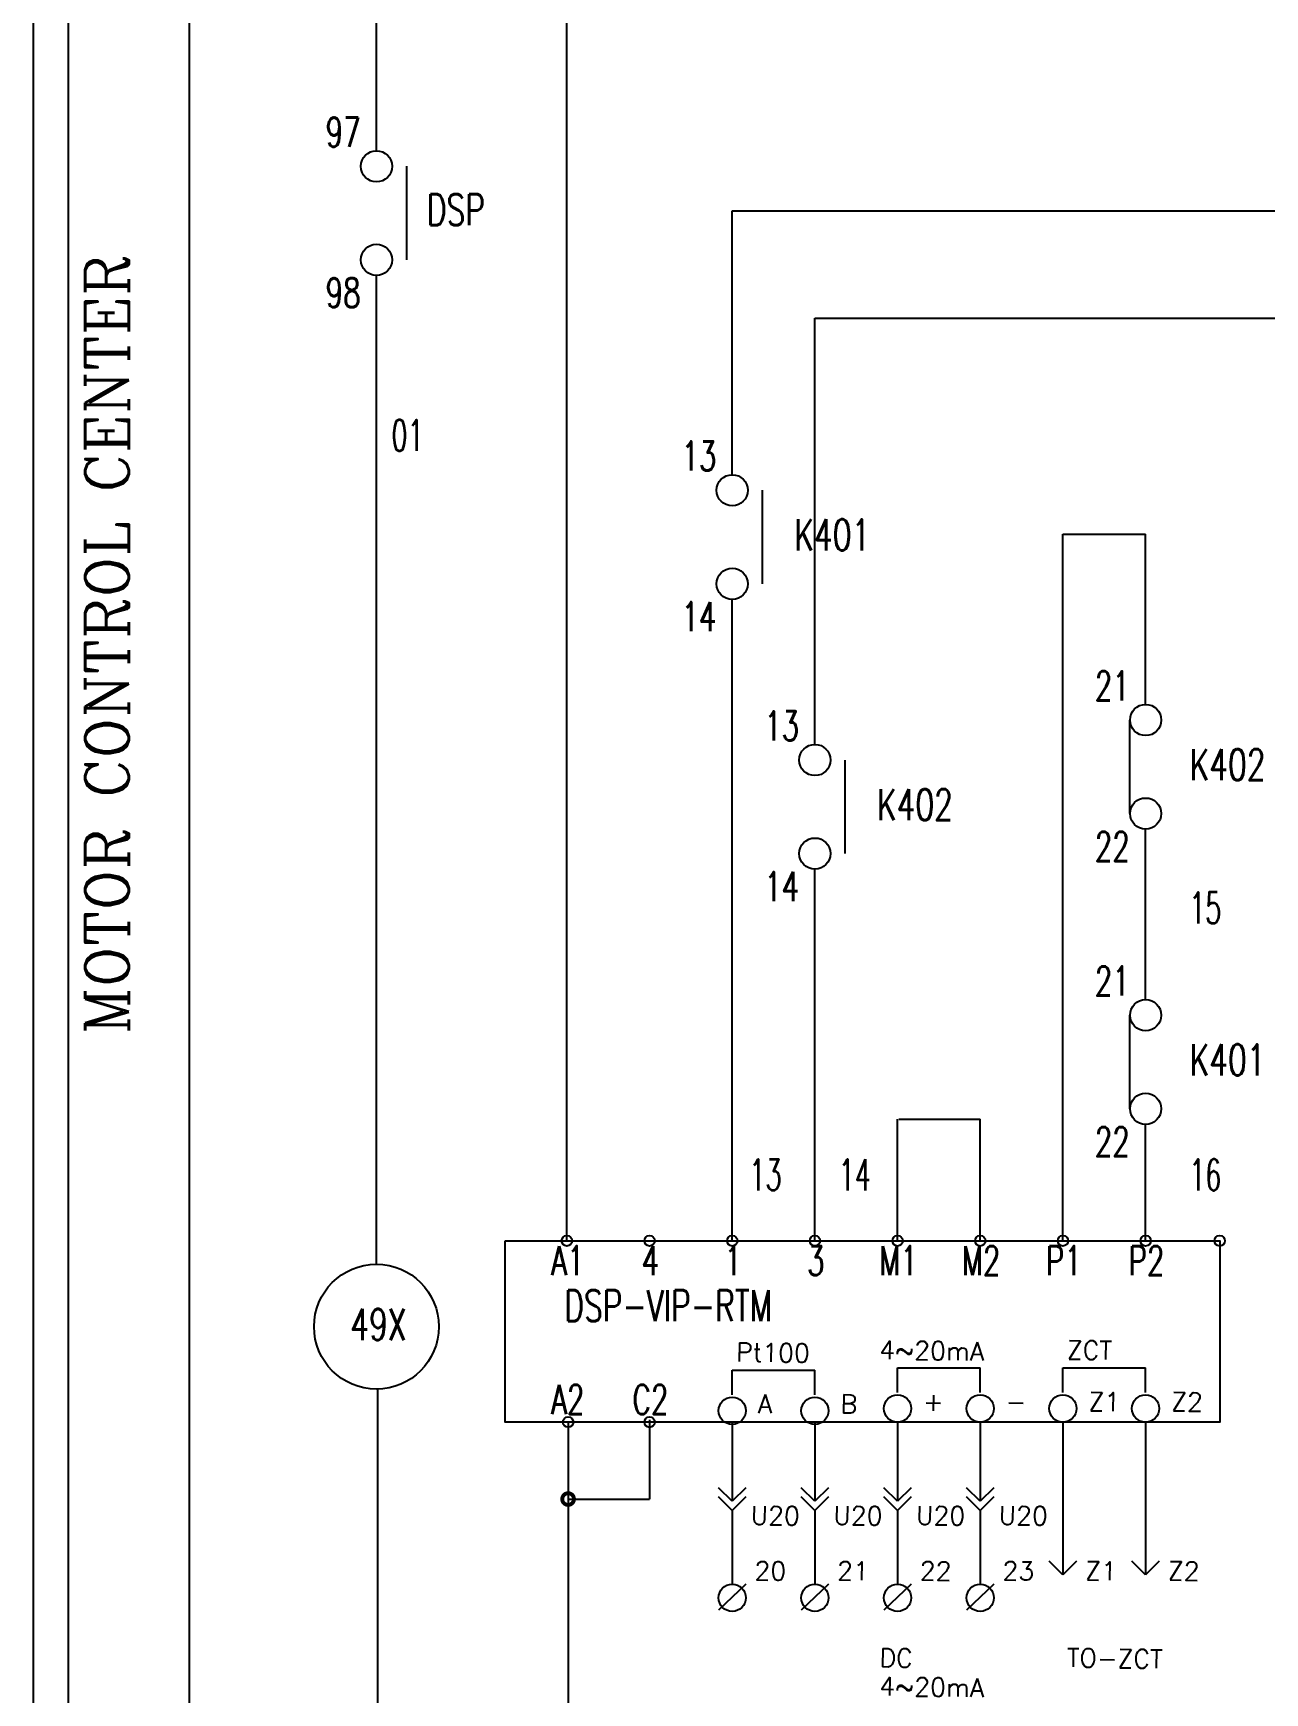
# Model space of a CAD drawing. Header units: millimetres. Extents: x 107 to 2900, y 85 to 3996.
# Drawn here: x 1151.3 to 1320.2, y 295.7 to 523.4 of the extents above; entities that cross this region are included whole.
import ezdxf
from ezdxf.enums import TextEntityAlignment as Align
from ezdxf.lldxf.tags import DXFTag

# ---------------------------------------------------------------- set-up
doc = ezdxf.new("R2010")
doc.units = ezdxf.units.MM
doc.layers.add('1', color=1, linetype='CENTER')
doc.styles.add('COMPLEX', font='COMPLEX.shx')
doc.styles.add('SIMPLEX', font='SIMPLEX')
tags = doc.linetypes.add('CENTER', pattern=[2, 1.25, -0.25, 0.25, -0.25]).pattern_tags.tags
tags[10:11] = [DXFTag(74, 4), DXFTag(75, 0), DXFTag(340, '0'), DXFTag(46, 1.0), DXFTag(50, 0.0), DXFTag(44, 0.0), DXFTag(45, 0.0)]
tags[8:9] = [DXFTag(74, 4), DXFTag(75, 0), DXFTag(340, '0'), DXFTag(46, 1.0), DXFTag(50, 0.0), DXFTag(44, 0.0), DXFTag(45, 0.0)]
tags[6:7] = [DXFTag(74, 4), DXFTag(75, 0), DXFTag(340, '0'), DXFTag(46, 1.0), DXFTag(50, 0.0), DXFTag(44, 0.0), DXFTag(45, 0.0)]
tags[4:5] = [DXFTag(74, 4), DXFTag(75, 0), DXFTag(340, '0'), DXFTag(46, 1.0), DXFTag(50, 0.0), DXFTag(44, 0.0), DXFTag(45, 0.0)]

msp = doc.modelspace()

# ---------------------------------------------------------------- linework, layer by layer
at = {"color": 7, "linetype": 'CENTER'}
for p, q in [((1151.298, 573.9), (1151.298, 257.013)), ((1172.698, 573.9), (1172.698, 257.013))]:
    msp.add_line(p, q, dxfattribs=at)
at = {"color": 0, "linetype": 'Continuous'}
for p, q in [((1198.383, 507.309), (1198.383, 552.944)), ((1247.19, 499.08), (1597.15, 499.08)), ((1198.383, 380.038), (1198.383, 490.189)), ((1258.53, 484.352), (1619.15, 484.352))]:
    msp.add_line(p, q, dxfattribs=at)
at = {"linetype": 'Continuous'}
for p, q in [((1224.508, 357.732), (1224.508, 552.944)), ((1156.119, 279.679), (1156.119, 535.634)), ((1247.19, 462.856), (1247.19, 499.08)), ((1258.53, 425.843), (1258.53, 484.352)), ((1292.552, 357.732), (1292.552, 454.717)), ((1292.552, 454.717), (1303.893, 454.717)), ((1303.893, 431.333), (1303.893, 454.717)), ((1247.19, 357.732), (1247.19, 445.736)), ((1303.893, 390.828), (1303.893, 414.213)), ((1258.53, 357.732), (1258.53, 408.723)), ((1198.383, 354.513), (1198.383, 380.038)), ((1269.871, 357.732), (1269.871, 374.414)), ((1270.035, 374.414), (1281.212, 374.414)), ((1281.212, 357.732), (1281.212, 374.414)), ((1303.893, 357.732), (1303.893, 373.708)), ((1198.548, 337.395), (1198.548, 279.679)), ((1224.673, 332.861), (1224.673, 279.679)), ((1235.849, 333.169), (1235.849, 322.298)), ((1247.19, 332.859), (1247.19, 321.988)), ((1258.53, 332.859), (1258.53, 321.988)), ((1269.871, 332.859), (1269.871, 321.988)), ((1281.212, 332.859), (1281.212, 321.988)), ((1292.552, 332.859), (1292.552, 321.988)), ((1303.893, 332.859), (1303.893, 321.988)), ((1224.673, 322.298), (1235.849, 322.298))]:
    msp.add_line(p, q, dxfattribs=at)
at = {"color": 0}
for p, q in [((1202.546, 492.329), (1202.546, 505.169)), ((1251.352, 447.876), (1251.352, 460.716)), ((1301.725, 416.353), (1301.725, 429.193)), ((1262.693, 410.863), (1262.693, 423.703)), ((1301.725, 375.848), (1301.725, 388.688))]:
    msp.add_line(p, q, dxfattribs=at)
for p, q in [((1247.19, 336.602), (1247.19, 339.999)), ((1247.19, 339.999), (1258.53, 339.999)), ((1258.53, 336.602), (1258.53, 339.999)), ((1269.871, 336.911), (1269.871, 340.308)), ((1269.871, 340.308), (1281.212, 340.308)), ((1281.212, 336.911), (1281.212, 340.308)), ((1292.552, 336.911), (1292.552, 340.308)), ((1292.552, 340.308), (1303.893, 340.308)), ((1303.893, 336.911), (1303.893, 340.308)), ((1247.19, 321.988), (1245.318, 323.859)), ((1249.061, 323.859), (1247.19, 321.988)), ((1258.53, 321.988), (1256.659, 323.859)), ((1260.401, 323.859), (1258.53, 321.988)), ((1269.871, 321.988), (1268, 323.859)), ((1271.742, 323.859), (1269.871, 321.988)), ((1281.212, 321.988), (1279.34, 323.859)), ((1283.083, 323.859), (1281.212, 321.988)), ((1247.19, 320.719), (1245.318, 322.59)), ((1249.061, 322.59), (1247.19, 320.719)), ((1258.53, 320.719), (1256.659, 322.59)), ((1260.401, 322.59), (1258.53, 320.719)), ((1269.871, 320.719), (1268, 322.59)), ((1271.742, 322.59), (1269.871, 320.719)), ((1281.212, 320.719), (1279.34, 322.59)), ((1283.083, 322.59), (1281.212, 320.719)), ((1292.552, 321.988), (1292.552, 311.896)), ((1303.893, 321.988), (1303.893, 311.896)), ((1247.19, 320.719), (1247.19, 310.627)), ((1258.53, 320.719), (1258.53, 310.627)), ((1269.871, 320.719), (1269.871, 310.627)), ((1281.212, 320.719), (1281.212, 310.627)), ((1292.552, 311.896), (1290.681, 313.767)), ((1294.423, 313.767), (1292.552, 311.896)), ((1303.893, 311.896), (1302.022, 313.767)), ((1305.764, 313.767), (1303.893, 311.896)), ((1249.061, 310.627), (1245.318, 307.061)), ((1260.401, 310.627), (1256.659, 307.061)), ((1271.742, 310.627), (1268, 307.061)), ((1283.083, 310.627), (1279.34, 307.061))]:
    msp.add_line(p, q)
msp.add_lwpolyline([(1216.049, 357.732), (1314.05, 357.732), (1314.05, 332.861), (1216.049, 332.861)], close=True)
at = {"color": 7, "linetype": 'Continuous', "const_width": 0.535}
msp.add_lwpolyline([(1223.87, 322.298, 1), (1225.475, 322.298, 1)], format="xyb", close=True, dxfattribs=at)
at = {"color": 0}
for centre in [(1198.383, 505.169), (1198.383, 492.329), (1247.19, 460.716), (1247.19, 447.876), (1303.893, 429.193), (1258.53, 423.703), (1303.893, 416.353), (1258.53, 410.863), (1303.893, 388.688), (1303.893, 375.848)]:
    msp.add_circle(centre, 2.14, dxfattribs=at)
for centre in [(1224.508, 357.732), (1235.849, 357.732), (1247.19, 357.732), (1258.53, 357.732), (1269.871, 357.732), (1281.212, 357.732), (1292.552, 357.732), (1303.893, 357.732), (1314.05, 357.732), (1224.673, 332.861), (1235.849, 332.859)]:
    msp.add_circle(centre, 0.72)
at = {"color": 7, "linetype": 'Continuous'}
msp.add_circle((1198.383, 345.953), 8.56, dxfattribs=at)
at = {"layer": '1', "color": 0}
for centre in [(1247.19, 334.421), (1258.53, 334.421), (1269.871, 334.73), (1281.212, 334.73), (1292.552, 334.73), (1303.893, 334.73), (1247.19, 308.756), (1258.53, 308.756), (1269.871, 308.756), (1281.212, 308.756)]:
    msp.add_circle(centre, 1.871, dxfattribs=at)

# ---------------------------------------------------------------- texts
at = {"color": 0, "linetype": 'Continuous', "style": 'SIMPLEX', "width": 0.7}
for s, height, p in [('97', 4, (1193.815, 509.864)), ('DSP', 4.28, (1209.286, 499.223)), ('98', 4, (1193.815, 487.82)), ('13', 4, (1242.621, 465.411)), ('K401', 4.28, (1260.915, 454.598)), ('14', 4, (1242.621, 443.366)), ('21', 4, (1299.325, 433.888)), ('13', 4, (1253.962, 428.398)), ('K402', 4.28, (1315.136, 423.075)), ('K402', 4.28, (1272.255, 417.586)), ('22', 4, (1299.325, 411.843)), ('14', 4, (1253.962, 406.354)), ('21', 4, (1299.325, 393.383)), ('K401', 4.28, (1315.136, 382.57)), ('22', 4, (1299.325, 371.338)), ('A1', 4, (1224.627, 355.012)), ('4', 4, (1235.968, 355.012)), ('1', 4, (1247.308, 355.012)), ('3', 4, (1258.649, 355.012)), ('M1', 4, (1269.99, 355.012)), ('M2', 4, (1281.33, 355.012)), ('P1', 4, (1292.671, 355.012)), ('P2', 4, (1304.012, 355.012)), ('A2', 4, (1224.627, 335.96)), ('C2', 4, (1235.968, 335.96))]:
    msp.add_text(s, height=height, dxfattribs=at).set_placement(p, align=Align.MIDDLE)
at = {"color": 4, "linetype": 'Continuous', "style": 'COMPLEX'}
msp.add_text('MOTOR CONTROL CENTER', height=6, rotation=90, dxfattribs=at).set_placement((1161.432, 439.548), align=Align.MIDDLE)
at = {"color": 3, "linetype": 'Continuous', "style": 'SIMPLEX', "width": 0.6}
for s, p in [('01', (1200.443, 466.117)), ('15', (1309.875, 401.272)), ('13', (1249.55, 364.652)), ('14', (1261.786, 364.652)), ('16', (1309.875, 364.652))]:
    msp.add_text(s, height=4.28, dxfattribs=at).set_placement(p)
at = {"color": 4, "linetype": 'Continuous', "style": 'SIMPLEX', "width": 0.7}
for s, p in [('DSP-VIP-RTM', (1238.416, 348.831)), ('49X', (1198.654, 346.262))]:
    msp.add_text(s, height=4.28, dxfattribs=at).set_placement(p, align=Align.MIDDLE)
at = {"color": 0, "style": 'SIMPLEX'}
for s, height, p in [('4~20mA', 2.5369, (1267.36, 341.512)), ('ZCT', 2.5369, (1293.064, 341.512)), ('Pt100', 2.5369, (1247.702, 341.202)), ('A', 2.537, (1250.676, 334.103)), ('B', 2.537, (1262.017, 334.103)), ('+', 2.537, (1273.358, 334.413)), ('-', 2.537, (1284.698, 334.413)), ('Z1', 2.5369, (1296.039, 334.413)), ('Z2', 2.5369, (1307.38, 334.413)), ('U20', 2.5369, (1249.698, 318.814)), ('U20', 2.5369, (1261.039, 318.814)), ('U20', 2.5369, (1272.38, 318.814)), ('U20', 2.5369, (1283.721, 318.814)), ('20', 2.5369, (1250.224, 311.208)), ('21', 2.5369, (1261.565, 311.208)), ('22', 2.5369, (1272.905, 311.208)), ('23', 2.5369, (1284.246, 311.208)), ('Z1', 2.5369, (1295.587, 311.208)), ('Z2', 2.5369, (1306.928, 311.208)), ('DC', 2.5369, (1267.36, 299.271)), ('TO-ZCT', 2.5369, (1293.064, 299.271)), ('4~20mA', 2.5369, (1267.36, 295.353))]:
    msp.add_text(s, height=height, rotation=359.1121, dxfattribs=at).set_placement(p)

doc.saveas('drawing.dxf')
